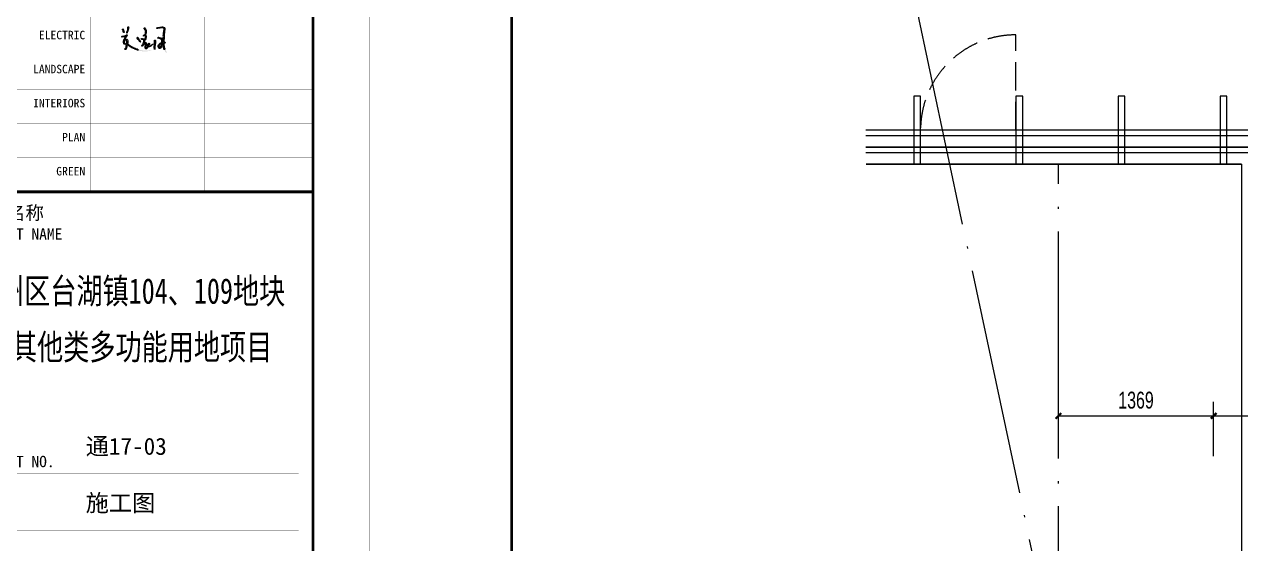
# Model space of a CAD drawing. Extents: x -26219 to 315419, y -160410 to -120810.
# Drawn here: x 175724 to 186441, y -133638 to -129061 of the extents above; entities that cross this region are included whole.
import ezdxf
from ezdxf.enums import TextEntityAlignment as Align

# ---------------------------------------------------------------- set-up
doc = ezdxf.new("R2010")
doc.units = 0
doc.header["$LTSCALE"] = 1000
doc.header["$MEASUREMENT"] = 0
for name, pattern in [('104-14# 核心筒$1$DOTE', [2.42, 2, -0.2, 0.02, -0.2]), ('14#楼幕墙$1$DASH', [0.35, 0.25, -0.1]), ('DOTE', [2.42, 2, -0.2, 0.02, -0.2])]:
    doc.linetypes.add(name, pattern=pattern)
for name, color, linetype in [('00-图签签名_10', 10, 'Continuous'), ('01-标注_尺寸', 124, 'Continuous'), ('104-14# 核心筒$1$A_AXIS-轴线', 36, '104-14# 核心筒$1$DOTE'), ('14#楼幕墙$1$A-C_玻璃幕墙', 140, 'Continuous'), ('14#楼幕墙$1$A-C_窗', 140, 'Continuous'), ('14#楼幕墙$1$A-TECH_结构', 21, 'Continuous'), ('A-C_玻璃幕墙', 140, 'Continuous'), ('A-TECH_结构', 21, 'Continuous')]:
    doc.layers.add(name, color=color, linetype=linetype)
doc.layers.add('000套内', color=226, linetype='Continuous', lineweight=30)
doc.styles.add('_TCH_DIM_T3', font='ros.shx', dxfattribs={"width": 0.705882, "bigfont": 'jd.shx'})
doc.styles.add('图签信息$0$华文细黑', font='STXIHEI_0.TTF', dxfattribs={"height": 10})
doc.dimstyles.new('_TCH_ARCH&&50', dxfattribs={"dimtxt": 148.75, "dimasz": 50, "dimexe": 125, "dimexo": 150, "dimgap": 63.125, "dimtad": 1, "dimdec": 0, "dimzin": 0, "dimdsep": 46, "dimtxsty": '_TCH_DIM_T3', "dimblk": 'ARCHTICK', "dimcen": 0.09, "dimclrt": 7, "dimazin": 2, "dimtfac": 1, "dimtdec": 0, "dimtix": 1, "dimtmove": 2, "dimatfit": 3, "dimfxl": 0, "dimtolj": 1, "dimtzin": 0, "dimarcsym": 0})

# ---------------------------------------------------------------- blocks, each defined once
blk = doc.blocks.new('14#楼幕墙$1$A$C103B1A8E')
blk.add_lwpolyline([(0, 0), (60, 0), (60, 600), (0, 600)], close=True)
blk = doc.blocks.new('14#楼幕墙$1$A$C2CD63A88')
at = {"linetype": '14#楼幕墙$1$DASH'}
blk.add_lwpolyline([(0, 670), (0, -170)], dxfattribs=at)
blk.add_arc((0, 670), 840, 270, 0, dxfattribs=at)
blk = doc.blocks.new('图框-A1')
at = {"const_width": 0.05}
blk.add_lwpolyline([(0, 0), (841, 0), (841, 594), (0, 594)], close=True, dxfattribs=at)
blk = doc.blocks.new('图框-A1+1-4')
for points, const_width in [([(0, 0), (1051, 0), (1051, 594), (0, 594)], 0.05), ([(976, 584), (25, 584), (25, 10), (976, 10)], 0.5)]:
    blk.add_lwpolyline(points, close=True, dxfattribs=dict(const_width=const_width))
blk = doc.blocks.new('图签信息')
at = {"const_width": 0.5}
for points in [[(-65, 574), (-65, 500.5), (0, 500.5), (0, 574)], [(-65, 0), (0, 0), (0, 500.5), (-65, 500.5)]]:
    blk.add_lwpolyline(points, close=True, dxfattribs=at)
at = {"const_width": 0.05}
for points in [[(-39.14, 566.5), (-39.14, 500.5)], [(-19.1, 566.5), (-19.1, 500.5)], [(-65, 524.5), (0, 524.5)], [(-65, 518.5), (0, 518.5)], [(-65, 512.5), (0, 512.5)], [(-65, 512.5), (0, 512.5)], [(-65, 506.5), (0, 506.5)], [(-65, 500.5), (0, 500.5)], [(-62.5, 450.87), (-2.5, 450.87)], [(-62.5, 440.87), (-2.5, 440.87)]]:
    blk.add_lwpolyline(points, dxfattribs=at)
at = {"style": '图签信息$0$华文细黑'}
for s, p in [('ELECTRIC', (-40.14, 528.89)), ('LANDSCAPE', (-40.14, 522.89)), ('INTERIORS', (-40.14, 516.89)), ('PLAN', (-40.14, 510.89)), ('GREEN', (-40.14, 504.89))]:
    blk.add_text(s, height=1.5, dxfattribs=at).set_placement(p, align=Align.TOP_RIGHT)
for s, height, p in [('项目名称', 2.4, (-60.5, 498)), ('PROJECT NAME', 2, (-60.5, 494.08)), ('PROJECT NO.', 2, (-60.5, 453.97))]:
    blk.add_text(s, height=height, dxfattribs=at).set_placement(p, align=Align.TOP_LEFT)
at = {"color": 4, "style": '图签信息$0$华文细黑', "width": 0.75}
for s, p in [('通州区台湖镇104、109地块', (-32.5, 480.78)), ('F3其他类多功能用地项目', (-32.5, 470.91))]:
    blk.add_text(s, height=4.5, dxfattribs=at).set_placement(p, align=Align.CENTER)
at = {"color": 4, "ltscale": 0.001, "char_height": 3, "width": 58.4895, "attachment_point": 4, "style": '图签信息$0$华文细黑'}
for s, insert in [('通17-03', (-40.06, 455.51)), ('施工图', (-40.06, 445.51))]:
    blk.add_mtext(s, dxfattribs=dict(at, insert=insert))
blk = doc.blocks.new('图签-A1')
at = {"color": 2}
blk.add_blockref('图签信息', (0, 0), dxfattribs=at)
blk = doc.blocks.new('dddd')
at = {"linetype": 'Continuous'}
h = blk.add_hatch(color=256, dxfattribs=at)
h.paths.add_polyline_path([(651, -168), (650, -167), (642, -169), (638, -172), (633, -187), (631, -189), (634, -196), (638, -193), (647, -177), (649, -176)], flags=16)
h.paths.add_polyline_path([(955, -150), (953, -149), (951, -151), (937, -156), (931, -162), (916, -171), (912, -176), (910, -176), (904, -183), (899, -194), (892, -205), (890, -222), (893, -229), (893, -235), (895, -237), (895, -245), (910, -263), (919, -263), (925, -261), (927, -256), (936, -244), (935, -236), (937, -232), (937, -224), (939, -222), (939, -217), (945, -204), (946, -194), (949, -190), (949, -182), (954, -168), (955, -157), (957, -154)], flags=16)
h.paths.add_polyline_path([(793, -74), (799, -74), (802, -75), (805, -79), (807, -88), (807, -131), (804, -154), (801, -164), (801, -175), (798, -187), (799, -198), (797, -201), (795, -223), (790, -237), (793, -240), (791, -253), (789, -258), (791, -267), (793, -297), (789, -299), (784, -299), (781, -288), (780, -272), (778, -269), (776, -257), (776, -237), (774, -229), (778, -216), (777, -211), (780, -196), (779, -189), (781, -181), (781, -168), (784, -155), (785, -136), (787, -131), (787, -105), (784, -85), (786, -78)])
h.paths.add_polyline_path([(476, -35), (492, -35), (524, -40), (535, -47), (537, -47), (542, -52), (546, -61), (545, -65), (547, -94), (542, -105), (542, -114), (538, -120), (538, -129), (534, -136), (534, -142), (537, -143), (554, -130), (564, -127), (572, -127), (578, -129), (585, -140), (586, -150), (584, -164), (585, -175), (584, -189), (582, -193), (582, -204), (578, -216), (579, -220), (577, -224), (577, -252), (581, -264), (584, -266), (589, -265), (609, -244), (622, -225), (620, -211), (617, -209), (616, -201), (614, -198), (614, -185), (616, -181), (616, -175), (621, -178), (626, -175), (627, -167), (631, -162), (631, -157), (642, -154), (650, -150), (661, -152), (667, -157), (667, -165), (665, -167), (666, -170), (660, -181), (653, -191), (646, -205), (646, -211), (643, -216), (648, -222), (658, -221), (687, -210), (703, -197), (712, -193), (713, -190), (734, -178), (742, -168), (750, -168), (738, -181), (721, -197), (708, -205), (695, -218), (678, -229), (653, -239), (642, -239), (634, -236), (625, -253), (611, -266), (603, -278), (589, -286), (580, -286), (571, -284), (564, -275), (562, -261), (559, -255), (559, -231), (562, -227), (566, -190), (565, -187), (567, -179), (567, -168), (569, -165), (569, -149), (565, -143), (559, -144), (558, -147), (550, -152), (534, -169), (530, -175), (517, -189), (511, -198), (512, -199), (506, -203), (502, -211), (489, -222), (484, -222), (477, -218), (476, -208), (481, -202), (484, -193), (496, -181), (501, -173), (511, -165), (514, -150), (517, -144), (519, -143), (519, -138), (522, -133), (522, -128), (529, -109), (530, -79), (527, -67), (515, -58), (475, -55), (467, -46), (467, -41)])
h.paths.add_polyline_path([(378, -6), (382, -6), (387, -8), (389, -17), (398, -38), (407, -46), (407, -49), (411, -53), (412, -58), (424, -75), (422, -79), (427, -81), (427, -85), (429, -86), (431, -92), (450, -111), (454, -113), (453, -118), (438, -116), (427, -107), (416, -94), (415, -90), (407, -81), (400, -69), (394, -63), (389, -53), (387, -52), (387, -49), (368, -25), (364, -19), (363, -14), (366, -9), (365, -8), (372, -8)], flags=17)
h.paths.add_polyline_path([(112, 52), (120, 52), (125, 50), (127, 47), (127, 40), (125, 39), (124, 35), (113, 21), (113, 19), (108, 15), (107, 9), (102, 5), (99, -3), (89, -17), (86, -26), (79, -35), (79, -39), (70, -56), (70, -60), (61, -87), (58, -103), (59, -109), (57, -123), (61, -135), (61, -143), (71, -155), (81, -158), (103, -159), (110, -155), (116, -149), (116, -112), (111, -87), (108, -81), (108, -75), (105, -73), (105, -68), (102, -63), (102, -59), (105, -55), (115, -50), (124, -51), (136, -68), (142, -81), (145, -101), (143, -127), (139, -144), (137, -147), (137, -159), (143, -167), (154, -174), (168, -188), (174, -190), (177, -194), (182, -196), (190, -202), (198, -207), (199, -209), (208, -212), (209, -214), (232, -229), (266, -244), (286, -256), (294, -258), (301, -263), (307, -265), (310, -269), (317, -270), (325, -274), (326, -276), (365, -287), (374, -292), (393, -299), (399, -299), (400, -301), (419, -304), (421, -306), (436, -307), (451, -313), (461, -314), (464, -317), (533, -330), (552, -329), (579, -331), (582, -329), (598, -329), (602, -327), (612, -328), (620, -326), (647, -325), (655, -323), (663, -324), (678, -322), (682, -320), (709, -318), (711, -316), (723, -317), (719, -320), (713, -320), (690, -328), (685, -328), (652, -337), (611, -340), (577, -346), (537, -346), (497, -343), (494, -341), (450, -332), (431, -326), (402, -321), (314, -292), (306, -286), (300, -285), (291, -279), (278, -274), (275, -270), (264, -267), (257, -262), (242, -257), (230, -248), (216, -243), (214, -240), (203, -233), (198, -232), (196, -229), (181, -221), (168, -212), (166, -209), (158, -205), (140, -191), (132, -187), (129, -187), (127, -190), (122, -227), (120, -230), (117, -242), (111, -260), (106, -286), (103, -289), (102, -294), (87, -300), (79, -298), (74, -294), (72, -285), (75, -277), (78, -277), (81, -283), (85, -285), (90, -276), (91, -268), (103, -234), (104, -217), (106, -215), (105, -212), (108, -179), (83, -177), (58, -170), (57, -167), (49, -161), (46, -155), (45, -148), (40, -137), (39, -115), (42, -89), (46, -73), (49, -70), (48, -67), (52, -59), (53, -52), (59, -45), (59, -42), (67, -26), (67, -23), (88, 10), (88, 15), (91, 18), (87, 20), (85, 18), (73, 16), (67, 13), (62, 14), (56, 9), (16, 5), (14, 3), (8, 3), (4, 0), (0, 0), (-1, 13), (4, 18), (18, 25), (44, 25), (47, 27), (64, 30), (102, 44)])
h.paths.add_polyline_path([(27, 196), (28, 196), (28, 193), (31, 189), (31, 183), (37, 173), (37, 167), (40, 161), (41, 151), (44, 147), (47, 134), (52, 128), (53, 121), (62, 112), (59, 108), (50, 109), (45, 113), (30, 137), (27, 148), (19, 164), (20, 167), (17, 171), (15, 188), (22, 191)])
h.paths.add_polyline_path([(541, 219), (549, 219), (557, 213), (571, 195), (583, 167), (585, 156), (584, 149), (587, 139), (587, 123), (583, 115), (583, 100), (572, 68), (569, 64), (567, 53), (577, 42), (583, 28), (583, -12), (581, -13), (577, -23), (573, -39), (557, -69), (555, -71), (551, -71), (558, -46), (561, -41), (560, -40), (565, -21), (567, -19), (567, 12), (565, 19), (566, 20), (562, 30), (546, 39), (537, 39), (527, 31), (521, 19), (517, 19), (516, 22), (521, 29), (521, 38), (525, 47), (533, 56), (542, 59), (554, 57), (560, 57), (567, 79), (567, 86), (571, 106), (570, 117), (573, 125), (570, 131), (569, 148), (567, 150), (566, 161), (563, 166), (561, 175), (538, 204), (536, 214)])
h.paths.add_polyline_path([(967, 242), (976, 242), (1002, 239), (1022, 230), (1030, 214), (1030, 173), (1029, 165), (1027, 161), (1028, 156), (1026, 137), (1024, 133), (1025, 131), (1015, 35), (1016, 0), (1012, -108), (1014, -112), (1022, -112), (1032, -116), (1042, -128), (1043, -134), (1038, -143), (1034, -142), (1034, -138), (1026, -130), (1016, -128), (1013, -131), (1011, -145), (1011, -197), (1014, -209), (1014, -215), (1018, -227), (1019, -242), (1022, -251), (1020, -254), (1024, -260), (1024, -264), (1030, -277), (1032, -284), (1034, -286), (1034, -291), (1041, -300), (1047, -313), (1047, -317), (1059, -332), (1061, -340), (1064, -343), (1066, -347), (1065, -348), (1070, -351), (1079, -364), (1079, -371), (1075, -374), (1065, -373), (1053, -361), (1051, -356), (1048, -354), (1048, -351), (1041, -344), (1039, -338), (1036, -337), (1029, -321), (1026, -318), (1020, -305), (1019, -297), (1013, -289), (1008, -281), (1005, -268), (1006, -267), (1003, -262), (1003, -255), (998, -237), (999, -236), (997, -221), (995, -218), (996, -215), (994, -204), (992, -201), (993, -193), (991, -189), (991, -174), (993, -165), (991, -160), (991, -133), (979, -137), (975, -143), (976, -144), (973, -153), (974, -160), (969, -178), (968, -188), (966, -191), (960, -212), (954, -220), (950, -240), (943, -250), (939, -262), (925, -276), (919, -278), (903, -276), (894, -272), (887, -264), (873, -236), (873, -205), (881, -185), (886, -180), (894, -168), (919, -148), (921, -148), (940, -135), (947, -134), (955, -130), (957, -126), (958, -113), (956, -89), (948, -61), (945, -55), (926, -40), (917, -39), (867, -23), (865, -21), (865, -15), (870, -6), (878, -6), (908, -16), (915, -16), (925, -20), (935, -22), (948, -28), (962, -43), (969, -52), (969, -59), (971, -60), (977, -97), (975, -113), (978, -118), (990, -116), (993, -114), (992, -110), (994, -108), (993, -86), (995, -9), (997, 14), (996, 40), (999, 49), (999, 72), (1001, 75), (1000, 86), (1002, 89), (1013, 186), (1012, 211), (1005, 218), (991, 223), (960, 223), (956, 221), (920, 217), (918, 215), (905, 214), (898, 211), (878, 210), (852, 204), (840, 204), (832, 212), (838, 218), (844, 222), (853, 223), (862, 226), (894, 229), (923, 235), (930, 235), (938, 238), (955, 239)])
h.paths.add_polyline_path([(155, 245), (161, 242), (165, 234), (161, 218), (161, 204), (157, 195), (157, 188), (153, 183), (152, 173), (140, 144), (140, 139), (135, 133), (123, 103), (115, 93), (115, 91), (113, 91), (115, 103), (121, 112), (121, 115), (131, 140), (133, 156), (139, 174), (139, 181), (143, 191), (143, 236), (148, 243)])
for p, q in [((-1, 13), (4, 18)), ((0, 0), (-1, 13)), ((4, 0), (0, 0)), ((4, 18), (18, 25)), ((8, 3), (4, 0)), ((14, 3), (8, 3)), ((16, 5), (14, 3)), ((15, 188), (22, 191)), ((17, 171), (15, 188)), ((56, 9), (16, 5)), ((20, 167), (17, 171)), ((18, 25), (44, 25)), ((19, 164), (20, 167)), ((27, 148), (19, 164)), ((22, 191), (27, 196)), ((27, 196), (28, 196)), ((30, 137), (27, 148)), ((28, 196), (28, 193)), ((28, 193), (31, 189)), ((45, 113), (30, 137)), ((31, 189), (31, 183)), ((31, 183), (37, 173)), ((37, 173), (37, 167)), ((37, 167), (40, 161)), ((40, 161), (41, 151)), ((41, 151), (44, 147)), ((44, 147), (47, 134)), ((44, 25), (47, 27)), ((50, 109), (45, 113)), ((47, 134), (52, 128)), ((47, 27), (64, 30)), ((59, 108), (50, 109)), ((52, 128), (53, 121)), ((53, 121), (62, 112)), ((62, 14), (56, 9)), ((62, 112), (59, 108)), ((67, 13), (62, 14)), ((64, 30), (102, 44)), ((73, 16), (67, 13)), ((67, -23), (88, 10)), ((85, 18), (73, 16)), ((87, 20), (85, 18)), ((91, 18), (87, 20)), ((88, 15), (91, 18)), ((88, 10), (88, 15)), ((102, 5), (99, -3)), ((102, 44), (112, 52)), ((107, 9), (102, 5)), ((108, 15), (107, 9)), ((113, 19), (108, 15)), ((112, 52), (120, 52)), ((113, 91), (115, 103)), ((115, 91), (113, 91)), ((124, 35), (113, 21)), ((113, 21), (113, 19)), ((115, 103), (121, 112)), ((123, 103), (115, 93)), ((115, 93), (115, 91)), ((120, 52), (125, 50)), ((121, 115), (131, 140)), ((121, 112), (121, 115)), ((135, 133), (123, 103)), ((125, 39), (124, 35)), ((125, 50), (127, 47)), ((127, 40), (125, 39)), ((127, 47), (127, 40)), ((131, 140), (133, 156)), ((133, 156), (139, 174)), ((140, 139), (135, 133)), ((139, 181), (143, 191)), ((139, 174), (139, 181)), ((152, 173), (140, 144)), ((140, 144), (140, 139)), ((143, 236), (148, 243)), ((143, 191), (143, 236)), ((148, 243), (155, 245)), ((153, 183), (152, 173)), ((157, 188), (153, 183)), ((155, 245), (161, 242)), ((161, 204), (157, 195)), ((157, 195), (157, 188)), ((161, 242), (165, 234)), ((165, 234), (161, 218)), ((161, 218), (161, 204)), ((516, 22), (521, 29)), ((517, 19), (516, 22)), ((521, 19), (517, 19)), ((521, 38), (525, 47)), ((521, 29), (521, 38)), ((527, 31), (521, 19)), ((525, 47), (533, 56)), ((537, 39), (527, 31)), ((533, 56), (542, 59)), ((536, 214), (541, 219)), ((538, 204), (536, 214)), ((546, 39), (537, 39)), ((561, 175), (538, 204)), ((541, 219), (549, 219)), ((542, 59), (554, 57)), ((562, 30), (546, 39)), ((549, 219), (557, 213)), ((554, 57), (560, 57)), ((557, 213), (571, 195)), ((560, 57), (567, 79)), ((563, 166), (561, 175)), ((566, 20), (562, 30)), ((566, 161), (563, 166)), ((565, 19), (566, 20)), ((567, 12), (565, 19)), ((567, 150), (566, 161)), ((569, 148), (567, 150)), ((567, 86), (571, 106)), ((567, 79), (567, 86)), ((569, 64), (567, 53)), ((567, 53), (577, 42)), ((567, -19), (567, 12)), ((570, 131), (569, 148)), ((572, 68), (569, 64)), ((573, 125), (570, 131)), ((570, 117), (573, 125)), ((571, 106), (570, 117)), ((571, 195), (583, 167)), ((583, 100), (572, 68)), ((577, 42), (583, 28)), ((583, 167), (585, 156)), ((587, 123), (583, 115)), ((583, 115), (583, 100)), ((583, 28), (583, -12)), ((585, 156), (584, 149)), ((584, 149), (587, 139)), ((587, 139), (587, 123)), ((832, 212), (838, 218)), ((840, 204), (832, 212)), ((838, 218), (844, 222)), ((852, 204), (840, 204)), ((844, 222), (853, 223)), ((878, 210), (852, 204)), ((853, 223), (862, 226)), ((862, 226), (894, 229)), ((898, 211), (878, 210)), ((894, 229), (923, 235)), ((905, 214), (898, 211)), ((918, 215), (905, 214)), ((920, 217), (918, 215)), ((956, 221), (920, 217)), ((923, 235), (930, 235)), ((930, 235), (938, 238)), ((938, 238), (955, 239)), ((955, 239), (967, 242)), ((960, 223), (956, 221)), ((991, 223), (960, 223)), ((967, 242), (976, 242)), ((976, 242), (1002, 239)), ((1005, 218), (991, 223)), ((995, -9), (997, 14)), ((996, 40), (999, 49)), ((997, 14), (996, 40)), ((999, 72), (1001, 75)), ((999, 49), (999, 72)), ((1000, 86), (1002, 89)), ((1001, 75), (1000, 86)), ((1002, 239), (1022, 230)), ((1002, 89), (1013, 186)), ((1012, 211), (1005, 218)), ((1013, 186), (1012, 211)), ((1016, 0), (1012, -108)), ((1025, 131), (1015, 35)), ((1015, 35), (1016, 0)), ((1022, 230), (1030, 214)), ((1026, 137), (1024, 133)), ((1024, 133), (1025, 131)), ((1028, 156), (1026, 137)), ((1029, 165), (1027, 161)), ((1027, 161), (1028, 156)), ((1030, 173), (1029, 165)), ((1030, 214), (1030, 173)), ((39, -115), (42, -89)), ((40, -137), (39, -115)), ((45, -148), (40, -137)), ((42, -89), (46, -73)), ((46, -155), (45, -148)), ((46, -73), (49, -70)), ((49, -161), (46, -155)), ((48, -67), (52, -59)), ((49, -70), (48, -67)), ((57, -167), (49, -161)), ((52, -59), (53, -52)), ((53, -52), (59, -45)), ((59, -109), (57, -123)), ((57, -123), (61, -135)), ((58, -170), (57, -167)), ((61, -87), (58, -103)), ((58, -103), (59, -109)), ((83, -177), (58, -170)), ((59, -42), (67, -26)), ((59, -45), (59, -42)), ((70, -60), (61, -87)), ((61, -135), (61, -143)), ((61, -143), (71, -155)), ((67, -26), (67, -23)), ((79, -39), (70, -56)), ((70, -56), (70, -60)), ((71, -155), (81, -158)), ((72, -285), (75, -277)), ((74, -294), (72, -285)), ((75, -277), (78, -277)), ((78, -277), (81, -283)), ((86, -26), (79, -35)), ((79, -35), (79, -39)), ((81, -158), (103, -159)), ((81, -283), (85, -285)), ((108, -179), (83, -177)), ((85, -285), (90, -276)), ((89, -17), (86, -26)), ((99, -3), (89, -17)), ((90, -276), (91, -268)), ((91, -268), (103, -234)), ((102, -59), (105, -55)), ((102, -63), (102, -59)), ((105, -68), (102, -63)), ((103, -289), (102, -294)), ((103, -159), (110, -155)), ((103, -234), (104, -217)), ((106, -286), (103, -289)), ((104, -217), (106, -215)), ((105, -55), (115, -50)), ((105, -73), (105, -68)), ((108, -75), (105, -73)), ((105, -212), (108, -179)), ((106, -215), (105, -212)), ((111, -260), (106, -286)), ((108, -81), (108, -75)), ((111, -87), (108, -81)), ((110, -155), (116, -149)), ((116, -112), (111, -87)), ((117, -242), (111, -260)), ((115, -50), (124, -51)), ((116, -149), (116, -112)), ((120, -230), (117, -242)), ((122, -227), (120, -230)), ((127, -190), (122, -227)), ((124, -51), (136, -68)), ((129, -187), (127, -190)), ((132, -187), (129, -187)), ((140, -191), (132, -187)), ((136, -68), (142, -81)), ((139, -144), (137, -147)), ((137, -147), (137, -159)), ((137, -159), (143, -167)), ((143, -127), (139, -144)), ((158, -205), (140, -191)), ((142, -81), (145, -101)), ((145, -101), (143, -127)), ((143, -167), (154, -174)), ((154, -174), (168, -188)), ((166, -209), (158, -205)), ((168, -212), (166, -209)), ((168, -188), (174, -190)), ((181, -221), (168, -212)), ((174, -190), (177, -194)), ((177, -194), (182, -196)), ((196, -229), (181, -221)), ((182, -196), (190, -202)), ((190, -202), (198, -207)), ((198, -232), (196, -229)), ((198, -207), (199, -209)), ((203, -233), (198, -232)), ((199, -209), (208, -212)), ((214, -240), (203, -233)), ((208, -212), (209, -214)), ((209, -214), (232, -229)), ((216, -243), (214, -240)), ((230, -248), (216, -243)), ((242, -257), (230, -248)), ((232, -229), (266, -244)), ((257, -262), (242, -257)), ((264, -267), (257, -262)), ((275, -270), (264, -267)), ((266, -244), (286, -256)), ((278, -274), (275, -270)), ((291, -279), (278, -274)), ((286, -256), (294, -258)), ((300, -285), (291, -279)), ((294, -258), (301, -263)), ((306, -286), (300, -285)), ((301, -263), (307, -265)), ((314, -292), (306, -286)), ((307, -265), (310, -269)), ((310, -269), (317, -270)), ((317, -270), (325, -274)), ((325, -274), (326, -276)), ((326, -276), (365, -287)), ((363, -14), (366, -9)), ((364, -19), (363, -14)), ((368, -25), (364, -19)), ((365, -8), (372, -8)), ((366, -9), (365, -8)), ((365, -287), (374, -292)), ((387, -49), (368, -25)), ((372, -8), (378, -6)), ((378, -6), (382, -6)), ((382, -6), (387, -8)), ((387, -8), (389, -17)), ((387, -52), (387, -49)), ((389, -53), (387, -52)), ((389, -17), (398, -38)), ((394, -63), (389, -53)), ((400, -69), (394, -63)), ((398, -38), (407, -46)), ((407, -81), (400, -69)), ((407, -46), (407, -49)), ((407, -49), (411, -53)), ((415, -90), (407, -81)), ((411, -53), (412, -58)), ((412, -58), (424, -75)), ((416, -94), (415, -90)), ((427, -107), (416, -94)), ((424, -75), (422, -79)), ((422, -79), (427, -81)), ((427, -81), (427, -85)), ((427, -85), (429, -86)), ((438, -116), (427, -107)), ((429, -86), (431, -92)), ((431, -92), (450, -111)), ((453, -118), (438, -116)), ((450, -111), (454, -113)), ((454, -113), (453, -118)), ((467, -41), (476, -35)), ((467, -46), (467, -41)), ((475, -55), (467, -46)), ((515, -58), (475, -55)), ((476, -35), (492, -35)), ((476, -208), (481, -202)), ((477, -218), (476, -208)), ((484, -222), (477, -218)), ((481, -202), (484, -193)), ((484, -193), (496, -181)), ((489, -222), (484, -222)), ((502, -211), (489, -222)), ((492, -35), (524, -40)), ((496, -181), (501, -173)), ((501, -173), (511, -165)), ((506, -203), (502, -211)), ((512, -199), (506, -203)), ((511, -165), (514, -150)), ((517, -189), (511, -198)), ((511, -198), (512, -199)), ((514, -150), (517, -144)), ((527, -67), (515, -58)), ((517, -144), (519, -143)), ((530, -175), (517, -189)), ((519, -138), (522, -133)), ((519, -143), (519, -138)), ((522, -128), (529, -109)), ((522, -133), (522, -128)), ((524, -40), (535, -47)), ((530, -79), (527, -67)), ((529, -109), (530, -79)), ((534, -169), (530, -175)), ((538, -129), (534, -136)), ((534, -136), (534, -142)), ((534, -142), (537, -143)), ((550, -152), (534, -169)), ((535, -47), (537, -47)), ((537, -47), (542, -52)), ((537, -143), (554, -130)), ((542, -114), (538, -120)), ((538, -120), (538, -129)), ((542, -52), (546, -61)), ((547, -94), (542, -105)), ((542, -105), (542, -114)), ((546, -61), (545, -65)), ((545, -65), (547, -94)), ((558, -147), (550, -152)), ((551, -71), (558, -46)), ((555, -71), (551, -71)), ((554, -130), (564, -127)), ((557, -69), (555, -71)), ((573, -39), (557, -69)), ((558, -46), (561, -41)), ((559, -144), (558, -147)), ((565, -143), (559, -144)), ((559, -231), (562, -227)), ((559, -255), (559, -231)), ((562, -261), (559, -255)), ((560, -40), (565, -21)), ((561, -41), (560, -40)), ((562, -227), (566, -190)), ((564, -275), (562, -261)), ((564, -127), (572, -127)), ((571, -284), (564, -275)), ((565, -21), (567, -19)), ((569, -149), (565, -143)), ((565, -187), (567, -179)), ((566, -190), (565, -187)), ((567, -168), (569, -165)), ((567, -179), (567, -168)), ((569, -165), (569, -149)), ((580, -286), (571, -284)), ((572, -127), (578, -129)), ((577, -23), (573, -39)), ((581, -13), (577, -23)), ((579, -220), (577, -224)), ((577, -224), (577, -252)), ((577, -252), (581, -264)), ((578, -129), (585, -140)), ((582, -204), (578, -216)), ((578, -216), (579, -220)), ((589, -286), (580, -286)), ((583, -12), (581, -13)), ((581, -264), (584, -266)), ((584, -189), (582, -193)), ((582, -193), (582, -204)), ((586, -150), (584, -164)), ((584, -164), (585, -175)), ((585, -175), (584, -189)), ((584, -266), (589, -265)), ((585, -140), (586, -150)), ((589, -265), (609, -244)), ((603, -278), (589, -286)), ((611, -266), (603, -278)), ((609, -244), (622, -225)), ((625, -253), (611, -266)), ((614, -185), (616, -181)), ((614, -198), (614, -185)), ((616, -201), (614, -198)), ((616, -175), (621, -178)), ((616, -181), (616, -175)), ((617, -209), (616, -201)), ((620, -211), (617, -209)), ((622, -225), (620, -211)), ((621, -178), (626, -175)), ((634, -236), (625, -253)), ((626, -175), (627, -167)), ((627, -167), (631, -162)), ((631, -157), (642, -154)), ((631, -162), (631, -157)), ((633, -187), (631, -189)), ((631, -189), (634, -196)), ((638, -172), (633, -187)), ((634, -196), (638, -193)), ((642, -239), (634, -236)), ((642, -169), (638, -172)), ((638, -193), (647, -177)), ((642, -154), (650, -150)), ((650, -167), (642, -169)), ((653, -239), (642, -239)), ((646, -211), (643, -216)), ((643, -216), (648, -222)), ((653, -191), (646, -205)), ((646, -205), (646, -211)), ((647, -177), (649, -176)), ((648, -222), (658, -221)), ((649, -176), (651, -168)), ((650, -150), (661, -152)), ((651, -168), (650, -167)), ((660, -181), (653, -191)), ((678, -229), (653, -239)), ((658, -221), (687, -210)), ((666, -170), (660, -181)), ((661, -152), (667, -157)), ((667, -165), (665, -167)), ((665, -167), (666, -170)), ((667, -157), (667, -165)), ((695, -218), (678, -229)), ((687, -210), (703, -197)), ((708, -205), (695, -218)), ((703, -197), (712, -193)), ((721, -197), (708, -205)), ((712, -193), (713, -190)), ((713, -190), (734, -178)), ((738, -181), (721, -197)), ((734, -178), (742, -168)), ((750, -168), (738, -181)), ((742, -168), (750, -168)), ((774, -229), (778, -216)), ((776, -237), (774, -229)), ((776, -257), (776, -237)), ((778, -269), (776, -257)), ((777, -211), (780, -196)), ((778, -216), (777, -211)), ((780, -272), (778, -269)), ((779, -189), (781, -181)), ((780, -196), (779, -189)), ((781, -288), (780, -272)), ((781, -168), (784, -155)), ((781, -181), (781, -168)), ((784, -299), (781, -288)), ((784, -85), (786, -78)), ((787, -105), (784, -85)), ((784, -155), (785, -136)), ((785, -136), (787, -131)), ((786, -78), (793, -74)), ((787, -131), (787, -105)), ((791, -253), (789, -258)), ((789, -258), (791, -267)), ((795, -223), (790, -237)), ((790, -237), (793, -240)), ((793, -240), (791, -253)), ((791, -267), (793, -297)), ((793, -74), (799, -74)), ((797, -201), (795, -223)), ((799, -198), (797, -201)), ((801, -175), (798, -187)), ((798, -187), (799, -198)), ((799, -74), (802, -75)), ((804, -154), (801, -164)), ((801, -164), (801, -175)), ((802, -75), (805, -79)), ((807, -131), (804, -154)), ((805, -79), (807, -88)), ((807, -88), (807, -131)), ((865, -15), (870, -6)), ((865, -21), (865, -15)), ((867, -23), (865, -21)), ((917, -39), (867, -23)), ((870, -6), (878, -6)), ((873, -205), (881, -185)), ((873, -236), (873, -205)), ((887, -264), (873, -236)), ((878, -6), (908, -16)), ((881, -185), (886, -180)), ((886, -180), (894, -168)), ((894, -272), (887, -264)), ((892, -205), (890, -222)), ((890, -222), (893, -229)), ((899, -194), (892, -205)), ((893, -229), (893, -235)), ((893, -235), (895, -237)), ((894, -168), (919, -148)), ((903, -276), (894, -272)), ((895, -237), (895, -245)), ((895, -245), (910, -263)), ((904, -183), (899, -194)), ((919, -278), (903, -276)), ((910, -176), (904, -183)), ((908, -16), (915, -16)), ((912, -176), (910, -176)), ((910, -263), (919, -263)), ((916, -171), (912, -176)), ((915, -16), (925, -20)), ((931, -162), (916, -171)), ((926, -40), (917, -39)), ((919, -148), (921, -148)), ((919, -263), (925, -261)), ((925, -276), (919, -278)), ((921, -148), (940, -135)), ((925, -20), (935, -22)), ((925, -261), (927, -256)), ((939, -262), (925, -276)), ((945, -55), (926, -40)), ((927, -256), (936, -244)), ((937, -156), (931, -162)), ((935, -22), (948, -28)), ((935, -236), (937, -232)), ((936, -244), (935, -236)), ((951, -151), (937, -156)), ((937, -224), (939, -222)), ((937, -232), (937, -224)), ((939, -217), (945, -204)), ((939, -222), (939, -217)), ((943, -250), (939, -262)), ((940, -135), (947, -134)), ((950, -240), (943, -250)), ((948, -61), (945, -55)), ((945, -204), (946, -194)), ((946, -194), (949, -190)), ((947, -134), (955, -130)), ((948, -28), (962, -43)), ((956, -89), (948, -61)), ((949, -182), (954, -168)), ((949, -190), (949, -182)), ((954, -220), (950, -240)), ((953, -149), (951, -151)), ((955, -150), (953, -149)), ((954, -168), (955, -157)), ((960, -212), (954, -220)), ((955, -130), (957, -126)), ((957, -154), (955, -150)), ((955, -157), (957, -154)), ((958, -113), (956, -89)), ((957, -126), (958, -113)), ((966, -191), (960, -212)), ((962, -43), (969, -52)), ((968, -188), (966, -191)), ((969, -178), (968, -188)), ((969, -52), (969, -59)), ((969, -59), (971, -60)), ((974, -160), (969, -178)), ((971, -60), (977, -97)), ((976, -144), (973, -153)), ((973, -153), (974, -160)), ((977, -97), (975, -113)), ((975, -113), (978, -118)), ((979, -137), (975, -143)), ((975, -143), (976, -144)), ((978, -118), (990, -116)), ((991, -133), (979, -137)), ((990, -116), (993, -114)), ((991, -160), (991, -133)), ((993, -165), (991, -160)), ((991, -174), (993, -165)), ((991, -189), (991, -174)), ((993, -193), (991, -189)), ((992, -110), (994, -108)), ((993, -114), (992, -110)), ((992, -201), (993, -193)), ((994, -204), (992, -201)), ((993, -86), (995, -9)), ((994, -108), (993, -86)), ((996, -215), (994, -204)), ((995, -218), (996, -215)), ((997, -221), (995, -218)), ((999, -236), (997, -221)), ((998, -237), (999, -236)), ((1003, -255), (998, -237)), ((1003, -262), (1003, -255)), ((1006, -267), (1003, -262)), ((1005, -268), (1006, -267)), ((1008, -281), (1005, -268)), ((1013, -289), (1008, -281)), ((1013, -131), (1011, -145)), ((1011, -145), (1011, -197)), ((1011, -197), (1014, -209)), ((1012, -108), (1014, -112)), ((1016, -128), (1013, -131)), ((1019, -297), (1013, -289)), ((1014, -112), (1022, -112)), ((1014, -209), (1014, -215)), ((1014, -215), (1018, -227)), ((1026, -130), (1016, -128)), ((1018, -227), (1019, -242)), ((1019, -242), (1022, -251)), ((1022, -251), (1020, -254)), ((1020, -254), (1024, -260)), ((1022, -112), (1032, -116)), ((1024, -260), (1024, -264)), ((1024, -264), (1030, -277)), ((1034, -138), (1026, -130)), ((1030, -277), (1032, -284)), ((1032, -116), (1042, -128)), ((1032, -284), (1034, -286)), ((1034, -142), (1034, -138)), ((1038, -143), (1034, -142)), ((1034, -286), (1034, -291)), ((1034, -291), (1041, -300)), ((1043, -134), (1038, -143)), ((1042, -128), (1043, -134)), ((79, -298), (74, -294)), ((87, -300), (79, -298)), ((102, -294), (87, -300)), ((402, -321), (314, -292)), ((374, -292), (393, -299)), ((793, -297), (789, -299)), ((1020, -305), (1019, -297))]:
    blk.add_line(p, q, dxfattribs=at)
blk = doc.blocks.new('A$C34055DDA')
at = {"layer": '00-图签签名_10', "xscale": 0.3666666666666667, "yscale": 0.3666666666666667, "zscale": 0.3666666666666667}
blk.add_blockref('dddd', (-1684, -2311), dxfattribs=at)
blk = doc.blocks.new('_ArchTick')
at = {"color": 0, "linetype": 'ByBlock', "const_width": 0.4}
blk.add_lwpolyline([(-0.5, -0.5), (0.5, 0.5)], dxfattribs=at)
blk = doc.blocks.new('*D1514')
at = {"layer": '01-标注_尺寸', "color": 0, "lineweight": -2, "transparency": 16777216}
for p, q in [((186203, -132868), (186203, -132387)), ((188503, -132868), (188503, -132387)), ((186203, -132512), (188503, -132512))]:
    blk.add_line(p, q, dxfattribs=at)
at = {"layer": 'Defpoints', "color": 0, "transparency": 16777216}
for p in [(188503, -132512), (186203, -133018), (188503, -133018)]:
    blk.add_point(p, dxfattribs=at)
at = {"layer": '01-标注_尺寸', "color": 0, "lineweight": -2, "transparency": 16777216, "xscale": 50, "yscale": 50, "zscale": 50, "rotation": 180}
blk.add_blockref('_ArchTick', (186203, -132512), dxfattribs=at)
at = {"layer": '01-标注_尺寸', "color": 0, "lineweight": -2, "transparency": 16777216, "xscale": 50, "yscale": 50, "zscale": 50}
blk.add_blockref('_ArchTick', (188503, -132512), dxfattribs=at)
at = {"layer": '01-标注_尺寸', "color": 7, "transparency": 16777216, "insert": (187353, -132374), "char_height": 148.8, "attachment_point": 5, "style": '_TCH_DIM_T3'}
blk.add_mtext('\\A1;2300', dxfattribs=at)
blk = doc.blocks.new('*D1515')
at = {"layer": '01-标注_尺寸', "color": 0, "lineweight": -2, "transparency": 16777216}
for p, q in [((184835, -132868), (184835, -132387)), ((186203, -132868), (186203, -132387)), ((184835, -132512), (186203, -132512))]:
    blk.add_line(p, q, dxfattribs=at)
at = {"layer": 'Defpoints', "color": 0, "transparency": 16777216}
for p in [(186203, -132512), (184835, -133018), (186203, -133018)]:
    blk.add_point(p, dxfattribs=at)
at = {"layer": '01-标注_尺寸', "color": 0, "lineweight": -2, "transparency": 16777216, "xscale": 50, "yscale": 50, "zscale": 50, "rotation": 180}
blk.add_blockref('_ArchTick', (184835, -132512), dxfattribs=at)
at = {"layer": '01-标注_尺寸', "color": 0, "lineweight": -2, "transparency": 16777216, "xscale": 50, "yscale": 50, "zscale": 50}
blk.add_blockref('_ArchTick', (186203, -132512), dxfattribs=at)
at = {"layer": '01-标注_尺寸', "color": 7, "transparency": 16777216, "insert": (185519, -132374), "char_height": 148.8, "attachment_point": 5, "style": '_TCH_DIM_T3'}
blk.add_mtext('\\A1;1369', dxfattribs=at)

msp = doc.modelspace()

# ---------------------------------------------------------------- linework, layer by layer
at = {"layer": '000套内'}
msp.add_lwpolyline([(183139.7, -130144.4), (186597.7, -130144.4), (186597.7, -138754.9), (199629.2, -138754.9), (199917.5, -140111)], dxfattribs=at)
at = {"layer": '104-14# 核心筒$1$A_AXIS-轴线', "linetype": 'DOTE'}
msp.add_line((183572.4, -128866.2), (185970.5, -140148.2), dxfattribs=at)
msp.add_lwpolyline([(184834.7, -140148.2), (184834.7, -130294.4)], dxfattribs=at)
at = {"layer": '14#楼幕墙$1$A-C_玻璃幕墙'}
for p, q in [((186747.7, -129994.4), (183139.4, -129994.4)), ((186697.7, -130044.4), (183139.5, -130044.4)), ((186547.7, -130194.4), (183139.9, -130194.4))]:
    msp.add_line(p, q, dxfattribs=at)
at = {"layer": '14#楼幕墙$1$A-TECH_结构'}
msp.add_line((186447.7, -130294.4), (183140.1, -130294.4), dxfattribs=at)
at = {"layer": 'A-C_玻璃幕墙'}
msp.add_lwpolyline([(200064.2, -140079.8), (199750.7, -138604.9), (186747.7, -138604.9), (186747.7, -129994.4), (183139.4, -129994.4)], dxfattribs=at)
at = {"layer": 'A-TECH_结构'}
msp.add_lwpolyline([(183140.1, -130294.4), (186447.7, -130294.4), (186447.7, -138904.9), (199507.8, -138904.9), (199770.8, -140142.1)], dxfattribs=at)

# ---------------------------------------------------------------- block references
at = {"xscale": 50, "yscale": 50, "zscale": 50}
for name, p in [('图框-A1', (136717.6, -156062.5)), ('图框-A1+1-4', (178767.6, -156062.5)), ('图签-A1', (178267.6, -155562.5))]:
    msp.add_blockref(name, p, dxfattribs=at)
msp.add_blockref('A$C34055DDA', (178267.6, -126862.5))
at = {"rotation": 180.0000000067928}
for p in [(183620.3, -129694.4), (184520.3, -129694.4), (185420.3, -129694.4), (186320.3, -129694.4)]:
    msp.add_blockref('14#楼幕墙$1$A$C103B1A8E', p, dxfattribs=at)
at = {"layer": '14#楼幕墙$1$A-C_窗', "rotation": 180.0000000069298}
msp.add_blockref('14#楼幕墙$1$A$C2CD63A88', (184460.3, -129324.4), dxfattribs=at)

# ---------------------------------------------------------------- dimensions: what is measured, and where the dimension line sits
at = {"layer": '01-标注_尺寸'}
for p1, p2, picture, middle in [((184834.7, -133017.7), (186203.4, -133017.7), '*D1515', (185519, -132374.4)), ((186203.4, -133017.7), (188503.4, -133017.7), '*D1514', (187353.4, -132374.4))]:
    dim = msp.add_aligned_dim(p1=p1, p2=p2, distance=505.8, dimstyle='_TCH_ARCH&&50', dxfattribs=at)
    dim.commit()
    dim.dimension.update_dxf_attribs({"geometry": picture, "text_midpoint": middle})

doc.saveas('drawing.dxf')
